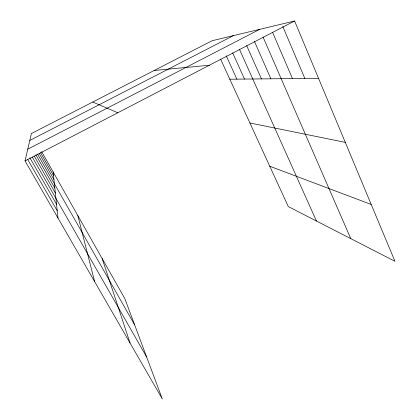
<?xml version="1.0" encoding="UTF-8"?>
<svg xmlns="http://www.w3.org/2000/svg" width="420" height="420" viewBox="0 0 420 420"><rect width="100%" height="100%" fill="white"/><g stroke="black" fill="none" stroke-linecap="round" stroke-linejoin="round"><path stroke-width="0.63" d="M41.633 151.615L124.84 298.646L162.314 399L25.053 160.907L31.4 133.534L212.137 40.714L294.599 21L394.947 261.293L288.288 206.572L220.568 59.078M25.053 160.907L294.599 21M27.773 149.184L259.707 29.342M29.794 140.459L233.331 35.648M154.166 70.486L209.391 65.226M229.814 79.212L318.549 78.351M249.911 122.981L345.287 142.38M269.776 166.247L371.217 204.472M92.741 102.034L117.826 112.754M29.883 157.794L56.543 204.298M27.678 159.401L57.23 210.809M34.33 156.209L55.361 193.058M32.303 157.106L146.633 357M37.559 154.114L134.61 324.802M35.915 154.938L54.847 188.176M40.598 152.759L53.524 175.56M39.086 153.305L53.933 179.461M226.275 55.87L236.885 79.144M232.685 52.925L244.514 79.07M239.453 49.303L316.454 221.02M246.661 45.612L261.455 78.908M254.341 41.186L270.895 78.813M263.072 37.076L350.763 238.623M272.533 32.251L292.462 78.603M282.791 26.455L304.857 78.487M102.181 258.599L130.032 343.004M77.826 215.565L94.631 281.6M53.146 171.953L57.992 218.043"/></g></svg>
